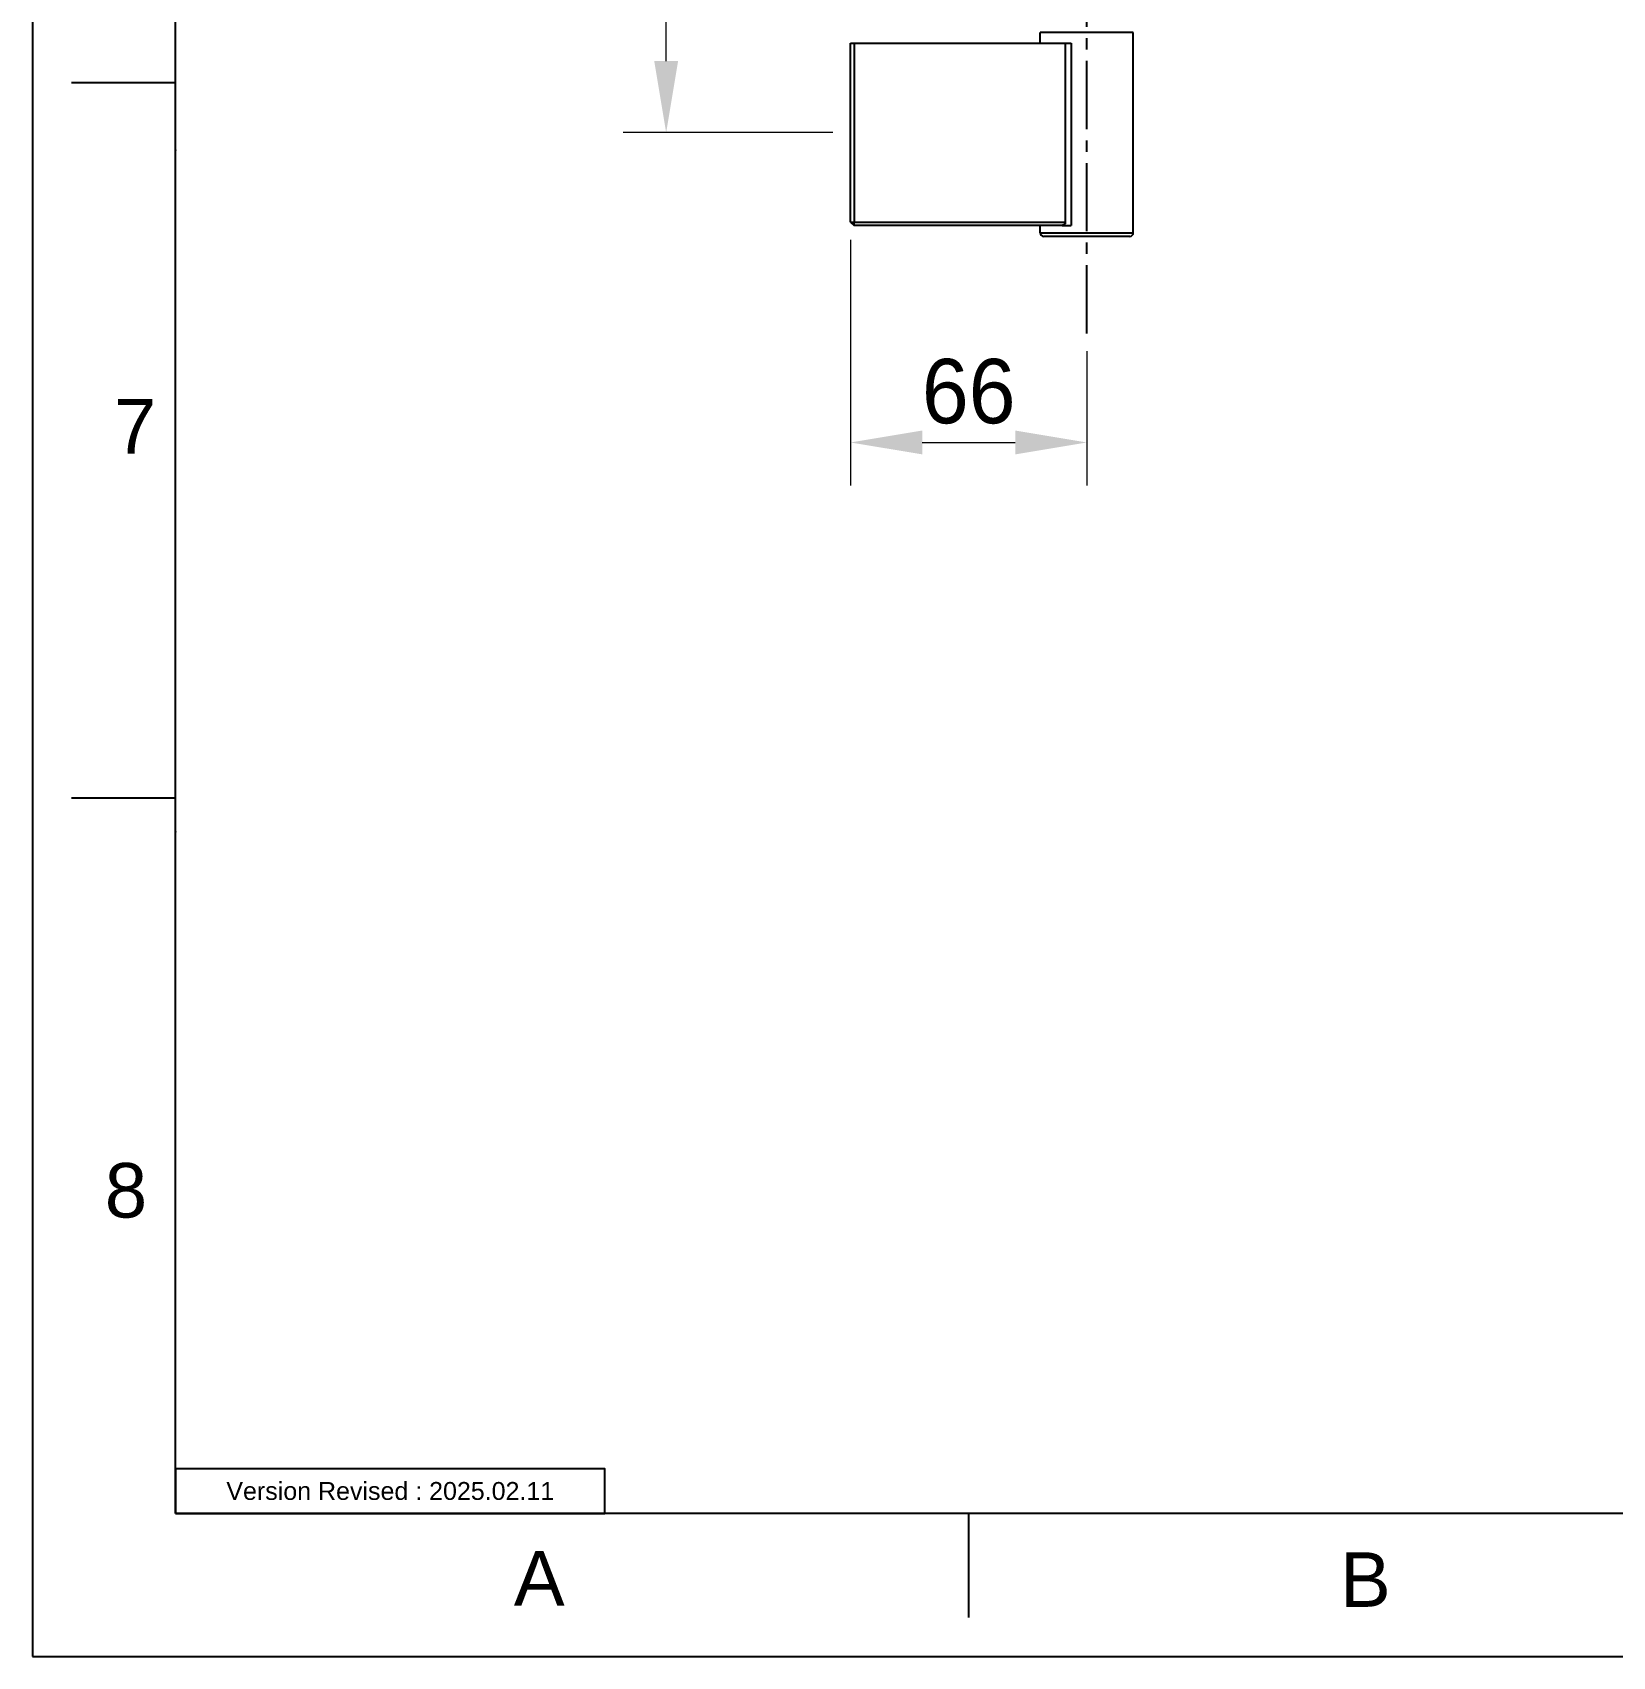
# Model space of a CAD drawing. Header units: millimetres. Extents: x 14 to 1202, y 28 to 1708.
# Drawn here: x 13.9 to 455.5, y 28.3 to 482.3 of the extents above; entities that cross this region are included whole.
import ezdxf

# ---------------------------------------------------------------- set-up
doc = ezdxf.new("R2010")
doc.units = ezdxf.units.MM
doc.linetypes.add('CENTER2', pattern=[28.575, 19.05, -3.175, 3.175, -3.175])
doc.layers.add('FORM2', color=7, linetype='Continuous')
doc.styles.add('GOGO', font='Gulim.ttf', dxfattribs={"height": 3})
doc.styles.get("Standard").update_dxf_attribs({"font": 'arial.ttf'})
doc.dimstyles.new('기밴테크', dxfattribs={"dimtxt": 3, "dimasz": 3, "dimexe": 1.25, "dimexo": 0.625, "dimgap": 0.6, "dimtad": 1, "dimtih": 1, "dimtoh": 1, "dimdec": 1, "dimlunit": 6, "dimtxsty": 'GOGO', "dimcen": 0, "dimclrd": 3, "dimclre": 3, "dimclrt": 4, "dimadec": 0, "dimazin": 0, "dimtfac": 1, "dimtdec": 1, "dimtmove": 0, "dimatfit": 3, "dimfxl": 1, "dimlwd": 13, "dimlwe": 13, "dimarcsym": 0})

# ---------------------------------------------------------------- blocks, each defined once
blk = doc.blocks.new('*D14')
at = {"color": 3, "lineweight": 13, "transparency": 16777216}
for p, q in [((237.53, 1081.34), (178.97, 1081.34)), ((190.97, 1061.34), (190.97, 782.08)), ((190.97, 474.34), (190.97, 753.6)), ((237.53, 454.34), (178.97, 454.34))]:
    blk.add_line(p, q, dxfattribs=at)
at = {"color": 3, "transparency": 16777216}
for points in [[(187.63, 1061.34), (194.3, 1061.34), (190.97, 1081.34)], [(187.63, 474.34), (194.3, 474.34), (190.97, 454.34)]]:
    blk.add_solid(points, dxfattribs=at)
at = {"layer": 'Defpoints', "color": 0, "transparency": 16777216}
for p in [(242.53, 1081.34), (190.97, 454.34), (242.53, 454.34)]:
    blk.add_point(p, dxfattribs=at)
at = {"color": 4, "transparency": 16777216, "insert": (190.97, 767.84), "char_height": 3, "attachment_point": 5, "style": 'GOGO'}
blk.add_mtext('{\\H6x;627}', dxfattribs=at)
blk = doc.blocks.new('*D15')
at = {"color": 3, "lineweight": 13, "transparency": 16777216}
for p, q in [((242.53, 424.34), (242.53, 355.71)), ((308.53, 393.2), (308.53, 355.71)), ((262.53, 367.71), (288.53, 367.71))]:
    blk.add_line(p, q, dxfattribs=at)
at = {"color": 3, "transparency": 16777216}
for points in [[(262.53, 371.05), (262.53, 364.38), (242.53, 367.71)], [(288.53, 371.05), (288.53, 364.38), (308.53, 367.71)]]:
    blk.add_solid(points, dxfattribs=at)
at = {"layer": 'Defpoints', "color": 0, "transparency": 16777216}
for p in [(242.53, 429.34), (308.53, 398.2), (308.53, 367.71)]:
    blk.add_point(p, dxfattribs=at)
at = {"color": 4, "transparency": 16777216, "insert": (275.53, 381.94), "char_height": 3, "attachment_point": 5, "style": 'GOGO'}
blk.add_mtext('{\\H6x;66}', dxfattribs=at)

msp = doc.modelspace()

# ---------------------------------------------------------------- linework, layer by layer
at = {"color": 1, "linetype": 'CENTER2', "lineweight": 25}
msp.add_line((308.53, 398.2), (308.53, 1137.52), dxfattribs=at)
at = {"lineweight": 25}
for p, q in [((321.53, 482.34), (295.53, 482.34)), ((295.53, 479.34), (295.53, 482.34)), ((321.53, 426.34), (321.53, 482.34)), ((242.53, 479.34), (243.53, 479.34)), ((242.53, 429.34), (242.53, 479.34)), ((243.53, 479.34), (302.53, 479.34)), ((243.53, 479.34), (243.53, 429.34)), ((302.53, 479.34), (304.18, 479.34)), ((302.53, 479.34), (302.53, 429.34)), ((304.18, 479.34), (304.18, 428.34)), ((242.53, 429.34), (243.53, 428.34)), ((242.53, 429.34), (243.53, 429.34)), ((243.53, 429.34), (302.53, 429.34)), ((243.53, 428.34), (243.53, 429.34)), ((301.62, 428.34), (243.53, 428.34)), ((295.53, 426.34), (295.53, 428.34)), ((301.62, 428.34), (304.18, 428.34)), ((302.53, 429.34), (302.53, 428.85)), ((295.53, 426.34), (321.53, 426.34)), ((320.53, 425.34), (296.53, 425.34))]:
    msp.add_line(p, q, dxfattribs=at)
for centre, start, end in [((296.53, 426.34), 180, 270), ((320.53, 426.34), 270, 0)]:
    msp.add_arc(centre, 1, start, end, dxfattribs=at)
msp.add_ellipse((308.53, 417.09), major_axis=(-9.33, 9.33), ratio=1, start_param=5.969649, end_param=6.048269, dxfattribs=at)
at = {"layer": 'FORM2', "linetype": 'Continuous'}
for p, q in [((13.86, 1708.28), (13.86, 28.28)), ((53.86, 68.28), (53.86, 1668.28)), ((53.86, 468.28), (24.79, 468.28)), ((53.86, 268.28), (24.79, 268.28)), ((1161.86, 68.28), (53.86, 68.28)), ((275.47, 68.27), (275.47, 39.19)), ((13.86, 28.28), (1201.86, 28.28))]:
    msp.add_line(p, q, dxfattribs=at)
msp.add_lwpolyline([(53.86, 68.28), (173.86, 68.28), (173.86, 80.78), (53.86, 80.78)], close=True, dxfattribs=at)
for p in [(53.86, 449.47), (53.86, 449.47), (53.86, 258.87), (53.86, 258.87)]:
    msp.add_point(p, dxfattribs=at)

# ---------------------------------------------------------------- texts
at = {"layer": 'FORM2', "linetype": 'Continuous', "attachment_point": 5}
for s, width, insert, char_height in [('7', 50, (42.55, 372.24), 15.25), ('8', 50, (39.99, 158.52), 15.25), ('Version Revised : 2025.02.11', 134.9407, (113.86, 74.53), 5), ('A', 10, (155.5, 50.13), 15.25), ('B', 10, (386.4, 49.79), 15.25)]:
    msp.add_mtext_dynamic_manual_height_columns(s, width=width, gutter_width=12.5, heights=[0], dxfattribs=dict(at, insert=insert, char_height=char_height))

# ---------------------------------------------------------------- dimensions: what is measured, and where the dimension line sits
dim = msp.add_linear_dim(base=(190.97, 454.34), p1=(242.53, 1081.34), p2=(242.53, 454.34), angle=90, text='{\\H6x;<>}', dimstyle='기밴테크', override={"dimasz": 20, "dimexe": 12, "dimexo": 5, "dimgap": 5})
dim.commit()
dim.dimension.update_dxf_attribs({"geometry": '*D14', "text_midpoint": (190.97, 767.84)})
dim = msp.add_linear_dim(base=(308.53, 367.71), p1=(242.53, 429.34), p2=(308.53, 398.2), text='{\\H6x;<>}', dimstyle='기밴테크', override={"dimasz": 20, "dimexe": 12, "dimexo": 5, "dimgap": 5})
dim.commit()
dim.dimension.update_dxf_attribs({"geometry": '*D15', "text_midpoint": (275.53, 381.94)})

doc.saveas('drawing.dxf')
